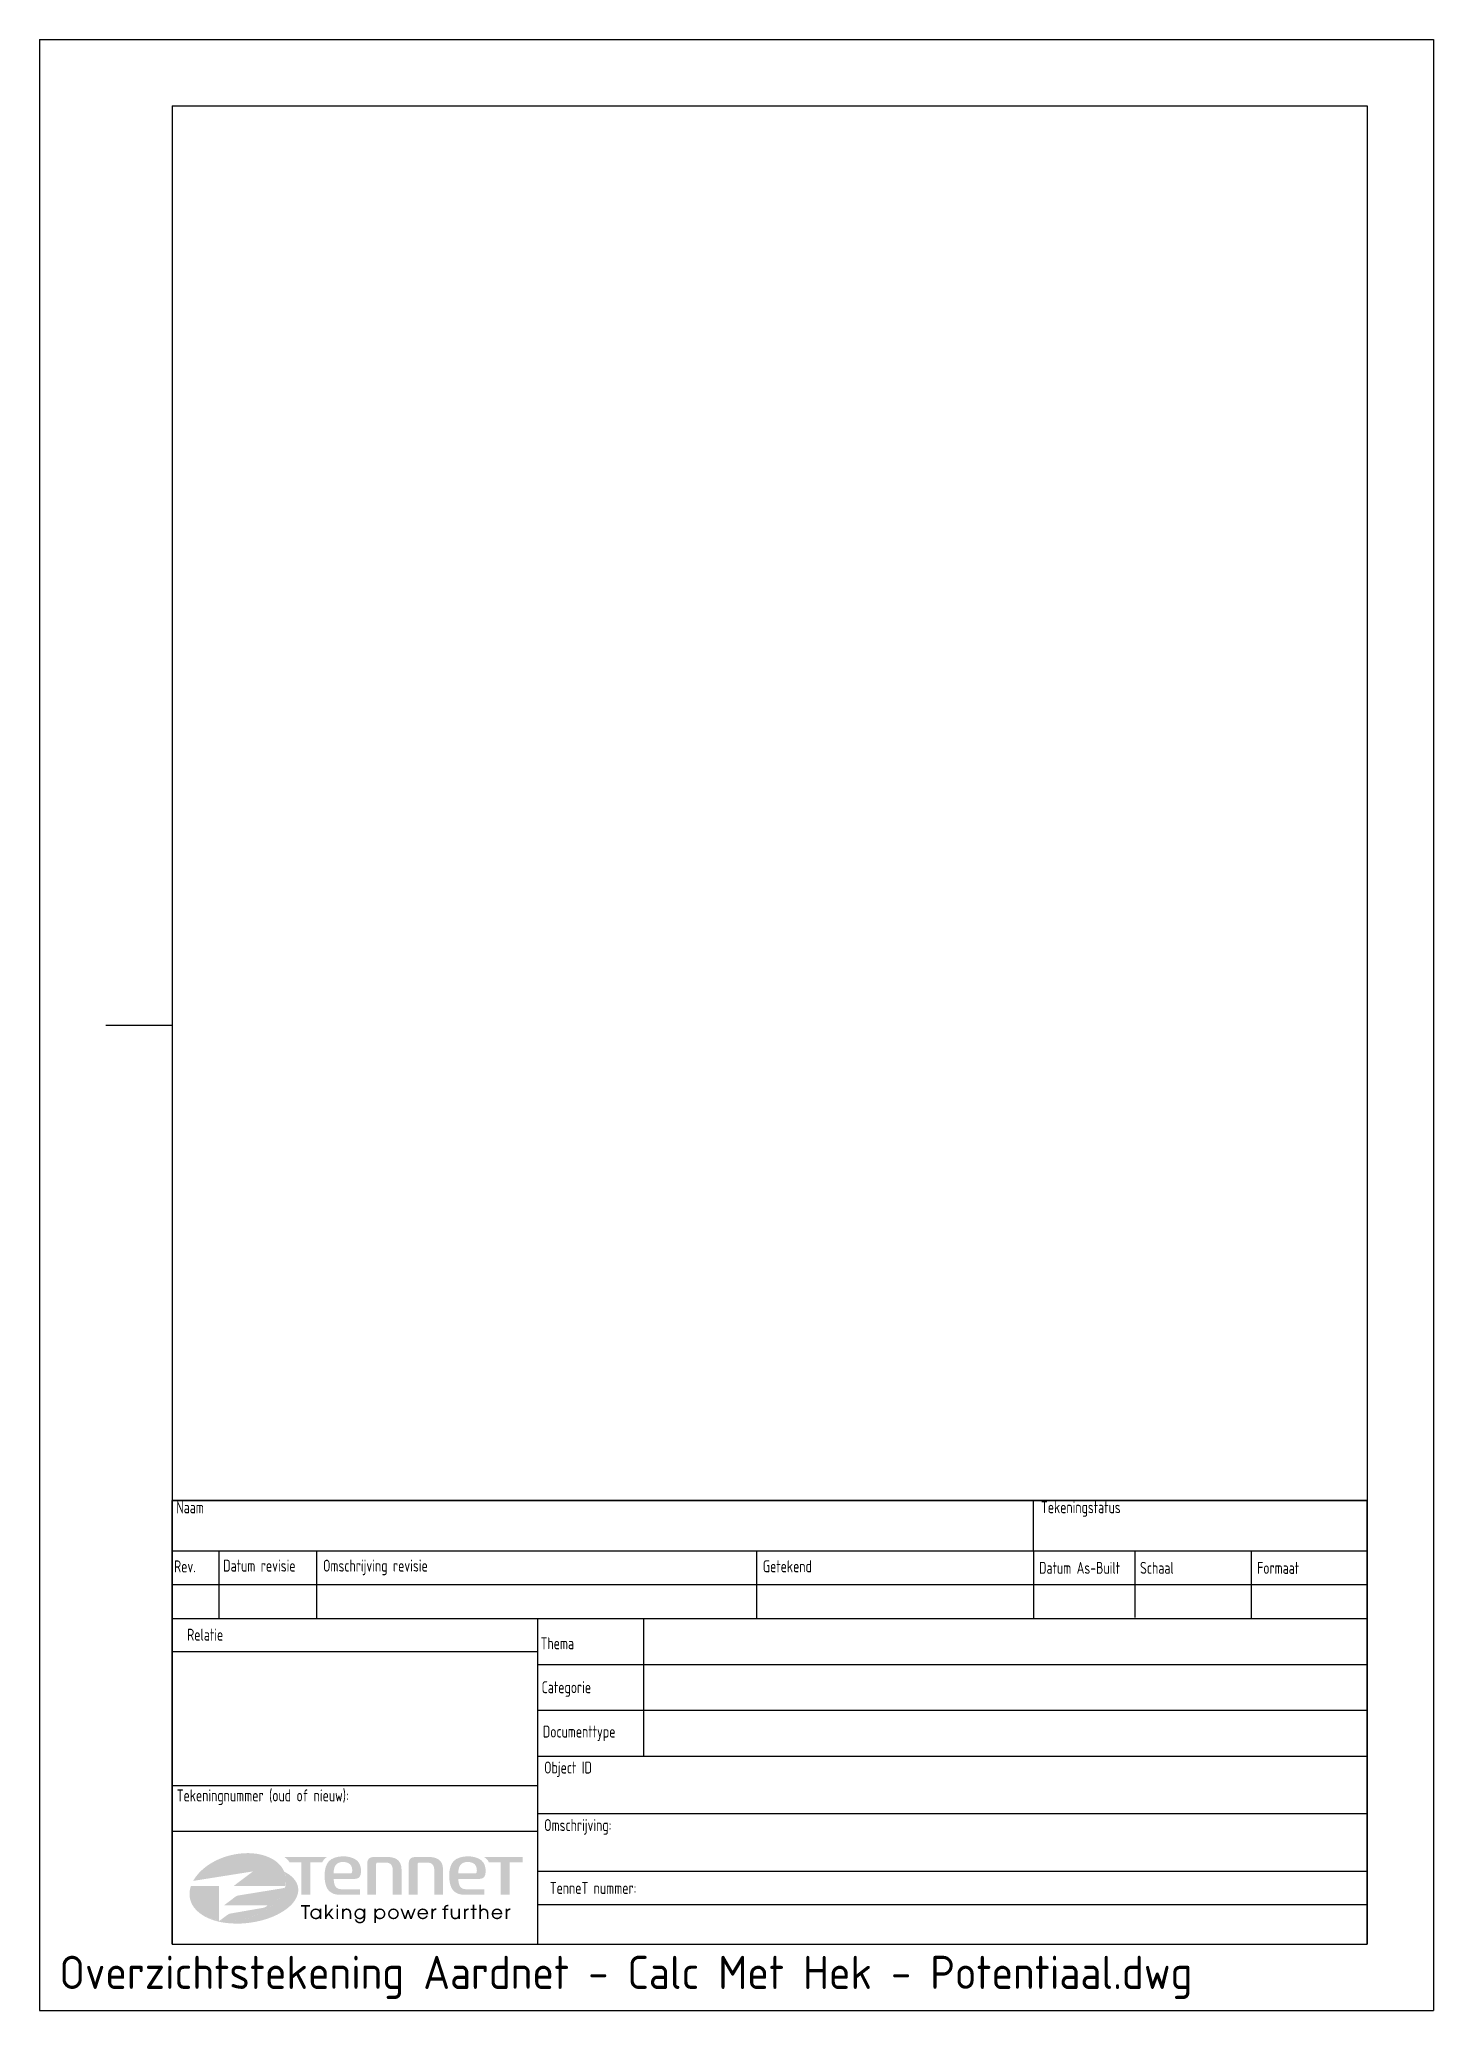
# Paper-space layout 'A4' of a CAD drawing. Header units: millimetres. Extents: x 0 to 210, y 0 to 297.
import ezdxf
from ezdxf.enums import TextEntityAlignment as Align

# ---------------------------------------------------------------- set-up
doc = ezdxf.new("R2010")
doc.units = ezdxf.units.MM
doc.header["$LTSCALE"] = 10
doc.layers.add('FORMAAT', color=7, linetype='Continuous')
doc.layers.add('GUIDE', color=7, linetype='Continuous')
doc.layers.add('VPORTS', color=7, linetype='Continuous', plot=False)
doc.layers.add('WIPEOUT', color=7, linetype='Continuous', plot=False)
doc.styles.add('TenneT', font='isocp.shx')

# ---------------------------------------------------------------- blocks, each defined once
blk = doc.blocks.new('TA4')
at = {"color": 1}
for p, q in [((0, 297), (210, 297)), ((210, 297), (210, 0)), ((0, 297), (0, 0)), ((0, 0), (210, 0))]:
    blk.add_line(p, q, dxfattribs=at)
at = {"color": 5}
for p, q in [((20, 287), (200, 287)), ((20, 287), (20, 10)), ((200, 287), (200, 10)), ((20, 10), (200, 10))]:
    blk.add_line(p, q, dxfattribs=at)
at = {"color": 2, "linetype": 'Continuous'}
blk.add_line((10, 148.5), (20, 148.5), dxfattribs=at)
blk = doc.blocks.new('Onderhoek TenneT A4 2014')
at = {"true_color": 0x004594}
h = blk.add_hatch(color=154, dxfattribs=at)
edge = h.paths.add_edge_path()
edge.add_spline(control_points=[(67.54, 98.45), (67.54, 98.45), (59.77, 98.45), (59.77, 98.45), (59.77, 98.45), (62.69, 100.65), (62.69, 100.65), (62.69, 100.65), (53.68, 99.22), (53.68, 99.22), (53.68, 99.22), (53.68, 99.22), (53.68, 99.22), (54.6, 100.88), (56.58, 102.36), (59.11, 103.03), (63.06, 104.09), (66.83, 102.82), (67.54, 100.19), (67.69, 99.62), (67.69, 99.03), (67.55, 98.45), (67.55, 98.45), (67.54, 98.45), (67.54, 98.45)], knot_values=[0, 0, 0, 0, 1, 1, 1, 2, 2, 2, 3, 3, 3, 4, 4, 4, 5, 5, 5, 6, 6, 6, 7, 7, 7, 8, 8, 8, 8], degree=3, periodic=0)
h = blk.add_hatch(color=154, dxfattribs=at)
edge = h.paths.add_edge_path()
edge.add_spline(control_points=[(68.21, 102), (68.02, 102.33), (67.72, 102.61), (67.4, 102.83), (67.4, 102.83), (73.86, 102.83), (73.86, 102.83), (73.53, 102.65), (73.26, 102.36), (73.11, 102), (73.11, 102), (71.34, 102), (71.34, 102), (71.34, 102), (71.34, 97.13), (71.34, 97.13), (71.34, 97.13), (69.98, 97.13), (69.98, 97.13), (69.98, 97.13), (69.98, 102), (69.98, 102), (69.98, 102), (68.21, 102), (68.21, 102)], knot_values=[0, 0, 0, 0, 1, 1, 1, 2, 2, 2, 3, 3, 3, 4, 4, 4, 5, 5, 5, 6, 6, 6, 7, 7, 7, 8, 8, 8, 8], degree=3, periodic=0)
h = blk.add_hatch(color=154, dxfattribs=at)
edge = h.paths.add_edge_path()
edge.add_spline(control_points=[(74.86, 99.3), (74.85, 99.38), (74.85, 99.43), (74.85, 99.52), (74.85, 99.52), (77.85, 99.52), (77.85, 99.52), (77.9, 99.52), (78.16, 99.52), (78.33, 99.56), (78.64, 99.64), (78.96, 99.88), (78.97, 100.63), (78.97, 101.53), (78.66, 102.08), (78.17, 102.42), (77.18, 103.12), (75.02, 103.12), (74.14, 102.2), (73.25, 101.28), (73.35, 99.1), (73.82, 98.17), (73.95, 97.9), (74.22, 97.58), (74.63, 97.37), (74.93, 97.2), (75.37, 97.13), (75.8, 97.13), (75.97, 97.13), (78.79, 97.13), (78.79, 97.13), (78.79, 97.13), (78.79, 97.96), (78.79, 97.96), (78.79, 97.96), (76.01, 97.96), (76.01, 97.96), (75.11, 97.97), (74.9, 98.63), (74.86, 99.3)], knot_values=[0, 0, 0, 0, 1, 1, 1, 2, 2, 2, 3, 3, 3, 4, 4, 4, 5, 5, 5, 6, 6, 6, 7, 7, 7, 8, 8, 8, 9, 9, 9, 10, 10, 10, 11, 11, 11, 12, 12, 12, 13, 13, 13, 13], degree=3, periodic=0)
edge = h.paths.add_edge_path(flags=16)
edge.add_spline(control_points=[(74.86, 100.77), (74.94, 101.45), (75.25, 102.07), (76.24, 102.07), (77.25, 102.07), (77.64, 101.54), (77.64, 100.79), (77.62, 100.44), (77.57, 100.36), (77.35, 100.35), (77.35, 100.35), (74.84, 100.35), (74.84, 100.35), (74.85, 100.58), (74.86, 100.77), (74.86, 100.77)], knot_values=[0, 0, 0, 0, 1, 1, 1, 2, 2, 2, 3, 3, 3, 4, 4, 4, 5, 5, 5, 5], degree=3, periodic=0)
h = blk.add_hatch(color=154, dxfattribs=at)
edge = h.paths.add_edge_path()
edge.add_spline(control_points=[(82.83, 102.83), (82.83, 102.83), (80.91, 102.83), (80.91, 102.83), (80.22, 102.82), (79.89, 102.5), (79.89, 101.83), (79.89, 101.83), (79.89, 97.13), (79.89, 97.13), (79.89, 97.13), (81.22, 97.13), (81.22, 97.13), (81.22, 97.13), (81.22, 101.72), (81.22, 101.72), (81.23, 101.92), (81.3, 101.99), (81.49, 101.99), (81.49, 101.99), (82.62, 101.99), (82.62, 101.99), (83.44, 101.98), (83.74, 101.58), (83.75, 100.75), (83.75, 100.75), (83.75, 97.13), (83.75, 97.13), (83.75, 97.13), (85.07, 97.13), (85.07, 97.13), (85.07, 97.13), (85.07, 100.87), (85.07, 100.87), (85.08, 102.52), (83.95, 102.82), (82.83, 102.83)], knot_values=[0, 0, 0, 0, 1, 1, 1, 2, 2, 2, 3, 3, 3, 4, 4, 4, 5, 5, 5, 6, 6, 6, 7, 7, 7, 8, 8, 8, 9, 9, 9, 10, 10, 10, 11, 11, 11, 12, 12, 12, 12], degree=3, periodic=0)
h = blk.add_hatch(color=154, dxfattribs=at)
edge = h.paths.add_edge_path()
edge.add_spline(control_points=[(89.08, 102.83), (89.08, 102.83), (87.16, 102.83), (87.16, 102.83), (86.47, 102.82), (86.14, 102.5), (86.14, 101.83), (86.14, 101.83), (86.14, 97.13), (86.14, 97.13), (86.14, 97.13), (87.47, 97.13), (87.47, 97.13), (87.47, 97.13), (87.47, 101.72), (87.47, 101.72), (87.48, 101.92), (87.55, 101.99), (87.74, 101.99), (87.74, 101.99), (88.87, 101.99), (88.87, 101.99), (89.7, 101.98), (89.99, 101.58), (90, 100.75), (90, 100.75), (90, 97.13), (90, 97.13), (90, 97.13), (91.32, 97.13), (91.32, 97.13), (91.32, 97.13), (91.32, 100.87), (91.32, 100.87), (91.33, 102.52), (90.2, 102.82), (89.08, 102.83)], knot_values=[0, 0, 0, 0, 1, 1, 1, 2, 2, 2, 3, 3, 3, 4, 4, 4, 5, 5, 5, 6, 6, 6, 7, 7, 7, 8, 8, 8, 9, 9, 9, 10, 10, 10, 11, 11, 11, 12, 12, 12, 12], degree=3, periodic=0)
h = blk.add_hatch(color=154, dxfattribs=at)
edge = h.paths.add_edge_path()
edge.add_spline(control_points=[(93.63, 99.3), (93.63, 99.38), (93.62, 99.43), (93.62, 99.52), (93.62, 99.52), (96.62, 99.52), (96.62, 99.52), (96.68, 99.52), (96.93, 99.52), (97.1, 99.56), (97.41, 99.64), (97.74, 99.88), (97.74, 100.63), (97.74, 101.53), (97.43, 102.08), (96.95, 102.42), (95.96, 103.12), (93.8, 103.12), (92.91, 102.2), (92.02, 101.28), (92.12, 99.1), (92.59, 98.17), (92.73, 97.9), (92.99, 97.58), (93.4, 97.37), (93.7, 97.2), (94.14, 97.13), (94.57, 97.13), (94.75, 97.13), (97.56, 97.13), (97.56, 97.13), (97.56, 97.13), (97.56, 97.96), (97.56, 97.96), (97.56, 97.96), (94.78, 97.96), (94.78, 97.96), (93.88, 97.97), (93.68, 98.63), (93.63, 99.3)], knot_values=[0, 0, 0, 0, 1, 1, 1, 2, 2, 2, 3, 3, 3, 4, 4, 4, 5, 5, 5, 6, 6, 6, 7, 7, 7, 8, 8, 8, 9, 9, 9, 10, 10, 10, 11, 11, 11, 12, 12, 12, 13, 13, 13, 13], degree=3, periodic=0)
edge = h.paths.add_edge_path(flags=16)
edge.add_spline(control_points=[(93.64, 100.77), (93.71, 101.45), (94.03, 102.07), (95.02, 102.07), (96.03, 102.07), (96.41, 101.54), (96.41, 100.79), (96.4, 100.44), (96.34, 100.36), (96.13, 100.35), (96.13, 100.35), (93.62, 100.35), (93.62, 100.35), (93.62, 100.58), (93.64, 100.77), (93.64, 100.77)], knot_values=[0, 0, 0, 0, 1, 1, 1, 2, 2, 2, 3, 3, 3, 4, 4, 4, 5, 5, 5, 5], degree=3, periodic=0)
h = blk.add_hatch(color=154, dxfattribs=at)
edge = h.paths.add_edge_path()
edge.add_spline(control_points=[(97.48, 102.82), (97.81, 102.64), (98.08, 102.35), (98.23, 102), (98.23, 102), (100, 102), (100, 102), (100, 102), (100, 97.13), (100, 97.13), (100, 97.13), (101.36, 97.13), (101.36, 97.13), (101.36, 97.13), (101.36, 102), (101.36, 102), (101.36, 102), (103.31, 102), (103.31, 102), (103.31, 102), (103.31, 102.82), (103.31, 102.82), (103.31, 102.82), (97.48, 102.82), (97.48, 102.82)], knot_values=[0, 0, 0, 0, 1, 1, 1, 2, 2, 2, 3, 3, 3, 4, 4, 4, 5, 5, 5, 6, 6, 6, 7, 7, 7, 8, 8, 8, 8], degree=3, periodic=0)
h = blk.add_hatch(color=141)
h.set_gradient(color1=(61, 185, 194), color2=(51, 116, 132), tint=1)
edge = h.paths.add_edge_path()
edge.add_spline(control_points=[(57.57, 93.24), (55.39, 93.56), (53.69, 94.69), (53.24, 96.36), (53.06, 97.05), (53.1, 97.76), (53.34, 98.45), (53.34, 98.45), (53.34, 98.45), (53.34, 98.45), (53.34, 98.45), (57.57, 98.45), (57.57, 98.45), (57.57, 98.45), (57.57, 93.24), (57.57, 93.24)], knot_values=[0, 0, 0, 0, 1, 1, 1, 2, 2, 2, 3, 3, 3, 4, 4, 4, 5, 5, 5, 5], degree=3, periodic=0)
at = {"true_color": 0x629b9d}
h = blk.add_hatch(color=135, dxfattribs=at)
h.set_gradient(color1=(164, 204, 196), one_color=1, tint=1, name='INVCURVED')
edge = h.paths.add_edge_path()
edge.add_spline(control_points=[(54.86, 94.22), (55.07, 94.08), (55.41, 93.85), (55.92, 93.6), (56.34, 93.43), (56.78, 93.28), (57.24, 93.15), (57.71, 93.03), (58.22, 92.94), (58.75, 92.87), (59.3, 92.82), (59.87, 92.79), (60.47, 92.78), (61.09, 92.8), (61.74, 92.86), (62.42, 92.94), (63.15, 93.07), (63.93, 93.24), (64.78, 93.49), (65.78, 93.85), (67.49, 94.69), (69.09, 95.98), (69.53, 97.57), (69.5, 98.2), (69.37, 98.69), (69.17, 99.1), (68.92, 99.46), (68.63, 99.77), (68.32, 100.04), (67.95, 100.31), (67.7, 100.43), (67.32, 100.69), (67.56, 100.28), (67.6, 99.94), (67.66, 99.36), (67.69, 98.68), (67.29, 97.64), (66.62, 96.48), (65.37, 95.27), (64.09, 94.44), (62.8, 93.87), (61.87, 93.56), (61.07, 93.37), (60.34, 93.24), (59.67, 93.15), (59.03, 93.19), (58.44, 93.14), (57.88, 93.2), (57.36, 93.27), (56.87, 93.37), (56.41, 93.49), (55.96, 93.64), (55.44, 93.88), (55.08, 94.09), (54.86, 94.22)], knot_values=[0, 0, 0, 0, 1.169576, 1.837399, 2.512652, 3.213579, 3.916841, 4.639743, 5.403717, 6.218902, 7.037093, 7.889665, 8.773799, 9.697636, 10.667594, 11.692368, 12.784237, 13.963594, 15.267821, 16.754832, 18.724948, 23.874711, 25.119813, 25.969505, 26.697037, 27.364343, 28.004422, 28.63507, 29.26661, 29.905374, 30.555472, 30.882101, 31.171247, 31.954644, 32.769179, 33.660189, 35.026022, 37.64588, 39.603933, 42.726769, 44.474586, 45.876255, 47.092859, 48.186573, 49.193163, 50.124383, 51.027126, 51.854028, 52.622592, 53.362173, 54.091847, 54.786472, 55.46156, 56.646122, 56.646122, 56.646122, 56.646122], degree=3, periodic=0)
h = blk.add_hatch(color=3)
edge = h.paths.add_edge_path()
edge.add_spline(control_points=[(58.91, 94.15), (58.99, 94.21), (59.13, 94.27), (59.22, 94.29), (59.22, 94.29), (64.21, 95.16), (64.21, 95.16), (64.37, 95.18), (64.58, 95.28), (64.69, 95.37), (64.79, 95.46), (64.88, 95.53), (64.88, 95.53), (64.88, 95.53), (58.31, 95.53), (58.31, 95.53), (58.31, 95.53), (60.1, 96.88), (60.1, 96.88), (60.18, 96.94), (60.32, 97), (60.41, 97.01), (60.41, 97.01), (67.17, 98.11), (67.17, 98.11), (67.27, 98.13), (67.38, 98.17), (67.48, 98.22), (67.48, 98.22), (67.48, 98.21), (67.48, 98.21), (66.86, 96.21), (64.64, 94.31), (61.66, 93.52), (60.27, 93.14), (58.9, 93.06), (57.67, 93.23), (57.67, 93.23), (58.91, 94.15), (58.91, 94.15)], knot_values=[0, 0, 0, 0, 1, 1, 1, 2, 2, 2, 3, 3, 3, 4, 4, 4, 5, 5, 5, 6, 6, 6, 7, 7, 7, 8, 8, 8, 9, 9, 9, 10, 10, 10, 11, 11, 11, 12, 12, 12, 13, 13, 13, 13], degree=3, periodic=0)
at = {"true_color": 0x85b04e}
for points in [[(70.48, 93.47), (70.48, 95.35), (69.9, 95.35), (69.9, 95.57), (71.3, 95.57), (71.3, 95.35), (70.72, 95.35), (70.72, 93.47)], [(73.56, 93.47), (73.56, 95.63), (73.8, 95.63), (73.8, 94.14), (74.49, 95.03), (74.79, 95.03), (74.21, 94.29), (74.89, 93.47), (74.59, 93.47), (74.06, 94.11), (73.8, 93.77), (73.8, 93.47)], [(95.78, 93.47), (95.78, 94.82), (95.46, 94.82), (95.46, 95.03), (95.78, 95.03), (95.78, 95.63), (96.02, 95.63), (96.02, 95.03), (96.39, 95.03), (96.39, 94.82), (96.02, 94.82), (96.02, 93.47)], [(85.49, 93.47), (84.9, 95.03), (85.14, 95.03), (85.61, 93.8), (85.95, 94.85), (86.15, 94.85), (86.49, 93.8), (86.96, 95.03), (87.2, 95.03), (86.61, 93.47), (86.36, 93.47), (86.05, 94.44), (85.74, 93.47)]]:
    blk.add_hatch(color=65, dxfattribs=at).paths.add_polyline_path(points)
h = blk.add_hatch(color=65, dxfattribs=at)
edge = h.paths.add_edge_path()
edge.add_spline(control_points=[(72.97, 95.03), (72.97, 95.03), (72.97, 93.47), (72.97, 93.47), (72.97, 93.47), (72.73, 93.47), (72.73, 93.47), (72.73, 93.47), (72.73, 93.7), (72.73, 93.7), (72.59, 93.52), (72.39, 93.43), (72.15, 93.43), (72.15, 93.43), (72.15, 93.43), (72.15, 93.43), (72.15, 93.43), (72.15, 93.43), (72.15, 93.43), (72.15, 93.43), (72.15, 93.43), (72.15, 93.43), (71.68, 93.43), (71.31, 93.81), (71.31, 94.25), (71.31, 94.25), (71.31, 94.25), (71.31, 94.25), (71.31, 94.67), (71.65, 95.07), (72.15, 95.07), (72.39, 95.07), (72.59, 94.98), (72.73, 94.8), (72.73, 94.8), (72.73, 94.8), (72.73, 94.8), (72.73, 94.8), (72.73, 95.03), (72.73, 95.03), (72.73, 95.03), (72.97, 95.03), (72.97, 95.03)], knot_values=[0, 0, 0, 0, 1, 1, 1, 2, 2, 2, 3, 3, 3, 4, 4, 4, 5, 5, 5, 6, 6, 6, 7, 7, 7, 8, 8, 8, 9, 9, 9, 10, 10, 10, 11, 11, 11, 12, 12, 12, 13, 13, 13, 14, 14, 14, 14], degree=3, periodic=0)
edge = h.paths.add_edge_path(flags=16)
edge.add_spline(control_points=[(72.15, 93.65), (72.42, 93.65), (72.73, 93.88), (72.73, 94.25), (72.73, 94.55), (72.51, 94.85), (72.15, 94.86), (71.82, 94.86), (71.55, 94.57), (71.55, 94.25), (71.55, 93.91), (71.85, 93.65), (72.15, 93.65)], knot_values=[0, 0, 0, 0, 1, 1, 1, 2, 2, 2, 3, 3, 3, 4, 4, 4, 4], degree=3, periodic=0)
h = blk.add_hatch(color=65, dxfattribs=at)
h.paths.add_polyline_path([(75.27, 93.47), (75.27, 95.03), (75.51, 95.03), (75.51, 93.47)])
h.paths.add_polyline_path([(75.27, 95.29), (75.27, 95.63), (75.5, 95.63), (75.5, 95.29)])
h = blk.add_hatch(color=65, dxfattribs=at)
edge = h.paths.add_edge_path()
edge.add_spline(control_points=[(76.1, 93.47), (76.1, 93.47), (76.1, 95.03), (76.1, 95.03), (76.1, 95.03), (76.34, 95.03), (76.34, 95.03), (76.34, 95.03), (76.34, 94.87), (76.34, 94.87), (76.43, 94.96), (76.57, 95.07), (76.79, 95.07), (77.21, 95.07), (77.48, 94.78), (77.48, 94.33), (77.48, 94.33), (77.48, 93.47), (77.48, 93.47), (77.48, 93.47), (77.25, 93.47), (77.25, 93.47), (77.25, 93.47), (77.25, 93.47), (77.25, 93.47), (77.25, 93.47), (77.25, 94.33), (77.25, 94.33), (77.24, 94.96), (76.56, 94.98), (76.39, 94.61), (76.36, 94.55), (76.35, 94.47), (76.35, 94.33), (76.35, 94.33), (76.35, 93.48), (76.35, 93.48), (76.35, 93.48), (76.1, 93.47), (76.1, 93.47)], knot_values=[0, 0, 0, 0, 1, 1, 1, 2, 2, 2, 3, 3, 3, 4, 4, 4, 5, 5, 5, 6, 6, 6, 7, 7, 7, 8, 8, 8, 9, 9, 9, 10, 10, 10, 11, 11, 11, 12, 12, 12, 13, 13, 13, 13], degree=3, periodic=0)
h = blk.add_hatch(color=65, dxfattribs=at)
edge = h.paths.add_edge_path()
edge.add_spline(control_points=[(79.59, 95.03), (79.59, 95.03), (79.59, 93.61), (79.59, 93.61), (79.59, 93.38), (79.56, 93.26), (79.44, 93.11), (79.44, 93.11), (79.44, 93.11), (79.44, 93.11), (79.29, 92.93), (79.04, 92.81), (78.79, 92.81), (78.79, 92.81), (78.79, 92.81), (78.79, 92.81), (78.43, 92.81), (78.1, 93.05), (78.01, 93.41), (78.01, 93.41), (78.25, 93.41), (78.25, 93.41), (78.3, 93.31), (78.44, 93.03), (78.8, 93.03), (78.8, 93.03), (78.8, 93.03), (78.8, 93.03), (79.12, 93.03), (79.35, 93.24), (79.35, 93.56), (79.35, 93.56), (79.35, 93.56), (79.35, 93.56), (79.35, 93.56), (79.35, 93.71), (79.35, 93.71), (79.23, 93.54), (79.02, 93.43), (78.77, 93.43), (78.77, 93.43), (78.77, 93.43), (78.77, 93.43), (78.33, 93.43), (77.96, 93.8), (77.96, 94.24), (77.96, 94.24), (77.96, 94.24), (77.96, 94.24), (77.96, 94.7), (78.32, 95.07), (78.76, 95.07), (78.76, 95.07), (78.76, 95.07), (78.76, 95.07), (79, 95.07), (79.21, 94.98), (79.35, 94.8), (79.35, 94.8), (79.35, 94.8), (79.35, 94.8), (79.35, 94.8), (79.35, 95.03), (79.35, 95.03), (79.35, 95.03), (79.59, 95.03), (79.59, 95.03)], knot_values=[0, 0, 0, 0, 1, 1, 1, 2, 2, 2, 3, 3, 3, 4, 4, 4, 5, 5, 5, 6, 6, 6, 7, 7, 7, 8, 8, 8, 9, 9, 9, 10, 10, 10, 11, 11, 11, 12, 12, 12, 13, 13, 13, 14, 14, 14, 15, 15, 15, 16, 16, 16, 17, 17, 17, 18, 18, 18, 19, 19, 19, 20, 20, 20, 21, 21, 21, 22, 22, 22, 22], degree=3, periodic=0)
edge = h.paths.add_edge_path(flags=17)
edge.add_spline(control_points=[(78.78, 93.65), (79.04, 93.65), (79.35, 93.87), (79.35, 94.25), (79.35, 94.55), (79.13, 94.85), (78.78, 94.86), (78.44, 94.86), (78.2, 94.59), (78.19, 94.25), (78.19, 93.87), (78.52, 93.65), (78.78, 93.65)], knot_values=[0, 0, 0, 0, 1, 1, 1, 2, 2, 2, 3, 3, 3, 4, 4, 4, 4], degree=3, periodic=0)
h = blk.add_hatch(color=65, dxfattribs=at)
edge = h.paths.add_edge_path()
edge.add_spline(control_points=[(80.99, 92.89), (80.99, 92.89), (80.99, 95.03), (80.99, 95.03), (80.99, 95.03), (81.23, 95.03), (81.23, 95.03), (81.23, 95.03), (81.23, 94.81), (81.23, 94.81), (81.36, 94.98), (81.58, 95.07), (81.82, 95.07), (81.82, 95.07), (81.82, 95.07), (81.82, 95.07), (82.27, 95.07), (82.64, 94.7), (82.64, 94.25), (82.64, 94.25), (82.64, 94.25), (82.64, 94.25), (82.64, 93.8), (82.27, 93.43), (81.8, 93.43), (81.8, 93.43), (81.8, 93.43), (81.8, 93.43), (81.57, 93.43), (81.37, 93.52), (81.24, 93.69), (81.24, 93.69), (81.24, 93.69), (81.24, 93.69), (81.24, 93.69), (81.24, 92.89), (81.24, 92.89), (81.24, 92.89), (80.99, 92.89), (80.99, 92.89), (80.99, 92.89), (80.99, 92.89), (80.99, 92.89)], knot_values=[0, 0, 0, 0, 1, 1, 1, 2, 2, 2, 3, 3, 3, 4, 4, 4, 5, 5, 5, 6, 6, 6, 7, 7, 7, 8, 8, 8, 9, 9, 9, 10, 10, 10, 11, 11, 11, 12, 12, 12, 13, 13, 13, 14, 14, 14, 14], degree=3, periodic=0)
edge = h.paths.add_edge_path(flags=16)
edge.add_spline(control_points=[(81.82, 93.65), (82.15, 93.65), (82.41, 93.91), (82.41, 94.24), (82.41, 94.24), (82.41, 94.24), (82.41, 94.24), (82.41, 94.59), (82.15, 94.86), (81.81, 94.86), (81.81, 94.86), (81.81, 94.86), (81.81, 94.86), (81.48, 94.86), (81.23, 94.6), (81.22, 94.26), (81.22, 94.26), (81.22, 94.26), (81.22, 94.26), (81.23, 93.91), (81.48, 93.65), (81.82, 93.65), (81.82, 93.65), (81.82, 93.65), (81.82, 93.65)], knot_values=[0, 0, 0, 0, 1, 1, 1, 2, 2, 2, 3, 3, 3, 4, 4, 4, 5, 5, 5, 6, 6, 6, 7, 7, 7, 8, 8, 8, 8], degree=3, periodic=0)
h = blk.add_hatch(color=65, dxfattribs=at)
edge = h.paths.add_edge_path()
edge.add_spline(control_points=[(83.03, 94.25), (83.03, 94.7), (83.4, 95.07), (83.84, 95.07), (83.84, 95.07), (83.84, 95.07), (83.84, 95.07), (84.29, 95.07), (84.66, 94.7), (84.66, 94.25), (84.66, 94.25), (84.66, 94.25), (84.66, 94.25), (84.66, 93.81), (84.29, 93.43), (83.84, 93.43), (83.84, 93.43), (83.84, 93.43), (83.84, 93.43), (83.39, 93.43), (83.03, 93.8), (83.03, 94.25), (83.03, 94.25), (83.03, 94.25), (83.03, 94.25)], knot_values=[0, 0, 0, 0, 1, 1, 1, 2, 2, 2, 3, 3, 3, 4, 4, 4, 5, 5, 5, 6, 6, 6, 7, 7, 7, 8, 8, 8, 8], degree=3, periodic=0)
edge = h.paths.add_edge_path(flags=16)
edge.add_spline(control_points=[(84.42, 94.26), (84.42, 94.26), (84.42, 94.26), (84.42, 94.26), (84.42, 94.59), (84.16, 94.86), (83.84, 94.86), (83.51, 94.86), (83.26, 94.56), (83.26, 94.24), (83.26, 93.92), (83.52, 93.65), (83.84, 93.65), (84.14, 93.65), (84.42, 93.89), (84.42, 94.26)], knot_values=[0, 0, 0, 0, 1, 1, 1, 2, 2, 2, 3, 3, 3, 4, 4, 4, 5, 5, 5, 5], degree=3, periodic=0)
h = blk.add_hatch(color=65, dxfattribs=at)
edge = h.paths.add_edge_path()
edge.add_spline(control_points=[(88.26, 95.07), (88.59, 95.07), (88.9, 94.86), (89.02, 94.54), (89.02, 94.54), (89.02, 94.54), (89.02, 94.54), (89.08, 94.42), (89.08, 94.18), (89.08, 94.18), (89.08, 94.18), (89.08, 94.16), (89.08, 94.16), (89.08, 94.16), (87.69, 94.16), (87.69, 94.16), (87.72, 93.9), (87.95, 93.65), (88.26, 93.65), (88.58, 93.65), (88.74, 93.91), (88.76, 93.96), (88.76, 93.96), (89.02, 93.96), (89.02, 93.96), (88.92, 93.68), (88.61, 93.43), (88.26, 93.43), (87.81, 93.43), (87.45, 93.8), (87.45, 94.25), (87.45, 94.64), (87.75, 95.07), (88.26, 95.07)], knot_values=[0, 0, 0, 0, 1, 1, 1, 2, 2, 2, 3, 3, 3, 4, 4, 4, 5, 5, 5, 6, 6, 6, 7, 7, 7, 8, 8, 8, 9, 9, 9, 10, 10, 10, 11, 11, 11, 11], degree=3, periodic=0)
edge = h.paths.add_edge_path(flags=16)
edge.add_spline(control_points=[(88.26, 94.86), (87.99, 94.86), (87.76, 94.66), (87.7, 94.38), (87.7, 94.38), (87.7, 94.38), (87.7, 94.38), (87.7, 94.38), (88.82, 94.38), (88.82, 94.38), (88.74, 94.67), (88.53, 94.86), (88.26, 94.86), (88.26, 94.86), (88.26, 94.86), (88.26, 94.86)], knot_values=[0, 0, 0, 0, 1, 1, 1, 2, 2, 2, 3, 3, 3, 4, 4, 4, 5, 5, 5, 5], degree=3, periodic=0)
h = blk.add_hatch(color=65, dxfattribs=at)
edge = h.paths.add_edge_path()
edge.add_spline(control_points=[(89.57, 93.47), (89.57, 93.47), (89.57, 95.03), (89.57, 95.03), (89.57, 95.03), (89.81, 95.03), (89.81, 95.03), (89.81, 95.03), (89.81, 94.87), (89.81, 94.87), (89.91, 95.03), (90.06, 95.07), (90.26, 95.07), (90.26, 95.07), (90.26, 95.07), (90.26, 95.07), (90.26, 95.07), (90.26, 95.07), (90.26, 95.07), (90.26, 95.07), (90.29, 95.07), (90.29, 95.07), (90.29, 95.07), (90.29, 94.83), (90.29, 94.83), (90.29, 94.83), (90.25, 94.83), (90.25, 94.83), (90.12, 94.82), (90.03, 94.79), (89.97, 94.73), (89.97, 94.73), (89.97, 94.73), (89.97, 94.73), (89.86, 94.63), (89.82, 94.55), (89.82, 94.38), (89.82, 94.38), (89.82, 93.47), (89.82, 93.47), (89.82, 93.47), (89.57, 93.47), (89.57, 93.47)], knot_values=[0, 0, 0, 0, 1, 1, 1, 2, 2, 2, 3, 3, 3, 4, 4, 4, 5, 5, 5, 6, 6, 6, 7, 7, 7, 8, 8, 8, 9, 9, 9, 10, 10, 10, 11, 11, 11, 12, 12, 12, 13, 13, 13, 14, 14, 14, 14], degree=3, periodic=0)
h = blk.add_hatch(color=65, dxfattribs=at)
edge = h.paths.add_edge_path()
edge.add_spline(control_points=[(91.47, 93.47), (91.47, 93.47), (91.47, 94.82), (91.47, 94.82), (91.47, 94.82), (91.2, 94.82), (91.2, 94.82), (91.2, 94.82), (91.2, 95.03), (91.2, 95.03), (91.2, 95.03), (91.47, 95.03), (91.47, 95.03), (91.47, 95.03), (91.47, 95.1), (91.47, 95.1), (91.48, 95.32), (91.55, 95.45), (91.69, 95.53), (91.69, 95.53), (91.69, 95.53), (91.69, 95.53), (91.78, 95.59), (91.91, 95.62), (92.04, 95.62), (92.04, 95.62), (92.04, 95.62), (92.04, 95.62), (92.04, 95.62), (92.13, 95.62), (92.13, 95.62), (92.13, 95.62), (92.13, 95.39), (92.13, 95.39), (92.13, 95.39), (92.05, 95.39), (92.05, 95.39), (91.93, 95.39), (91.84, 95.37), (91.79, 95.32), (91.79, 95.32), (91.79, 95.32), (91.79, 95.32), (91.73, 95.27), (91.71, 95.2), (91.71, 95.1), (91.71, 95.1), (91.71, 95.1), (91.71, 95.1), (91.71, 95.1), (91.71, 95.03), (91.71, 95.03), (91.71, 95.03), (92.13, 95.03), (92.13, 95.03), (92.13, 95.03), (92.13, 94.82), (92.13, 94.82), (92.13, 94.82), (91.71, 94.82), (91.71, 94.82), (91.71, 94.82), (91.71, 93.47), (91.71, 93.47), (91.71, 93.47), (91.47, 93.47), (91.47, 93.47)], knot_values=[0, 0, 0, 0, 1, 1, 1, 2, 2, 2, 3, 3, 3, 4, 4, 4, 5, 5, 5, 6, 6, 6, 7, 7, 7, 8, 8, 8, 9, 9, 9, 10, 10, 10, 11, 11, 11, 12, 12, 12, 13, 13, 13, 14, 14, 14, 15, 15, 15, 16, 16, 16, 17, 17, 17, 18, 18, 18, 19, 19, 19, 20, 20, 20, 21, 21, 21, 22, 22, 22, 22], degree=3, periodic=0)
h = blk.add_hatch(color=65, dxfattribs=at)
edge = h.paths.add_edge_path()
edge.add_spline(control_points=[(94.45, 93.47), (94.45, 93.47), (94.45, 95.03), (94.45, 95.03), (94.45, 95.03), (94.69, 95.03), (94.69, 95.03), (94.69, 95.03), (94.69, 94.87), (94.69, 94.87), (94.8, 95.03), (94.95, 95.07), (95.15, 95.07), (95.15, 95.07), (95.15, 95.07), (95.15, 95.07), (95.15, 95.07), (95.15, 95.07), (95.15, 95.07), (95.15, 95.07), (95.17, 95.07), (95.17, 95.07), (95.17, 95.07), (95.17, 94.83), (95.17, 94.83), (95.17, 94.83), (95.14, 94.83), (95.14, 94.83), (95.01, 94.82), (94.92, 94.79), (94.85, 94.73), (94.85, 94.73), (94.85, 94.73), (94.85, 94.73), (94.74, 94.63), (94.7, 94.55), (94.7, 94.38), (94.7, 94.38), (94.7, 93.47), (94.7, 93.47), (94.7, 93.47), (94.45, 93.47), (94.45, 93.47)], knot_values=[0, 0, 0, 0, 1, 1, 1, 2, 2, 2, 3, 3, 3, 4, 4, 4, 5, 5, 5, 6, 6, 6, 7, 7, 7, 8, 8, 8, 9, 9, 9, 10, 10, 10, 11, 11, 11, 12, 12, 12, 13, 13, 13, 14, 14, 14, 14], degree=3, periodic=0)
h = blk.add_hatch(color=65, dxfattribs=at)
edge = h.paths.add_edge_path()
edge.add_spline(control_points=[(96.78, 93.47), (96.78, 93.47), (96.78, 95.63), (96.78, 95.63), (96.78, 95.63), (97.01, 95.63), (97.01, 95.63), (97.01, 95.63), (97.01, 94.88), (97.01, 94.88), (97.23, 95.13), (97.71, 95.15), (97.96, 94.87), (98.08, 94.74), (98.16, 94.55), (98.16, 94.33), (98.16, 94.33), (98.16, 93.47), (98.16, 93.47), (98.16, 93.47), (97.92, 93.47), (97.92, 93.47), (97.92, 93.47), (97.92, 93.47), (97.92, 93.47), (97.92, 93.47), (97.92, 94.33), (97.92, 94.33), (97.92, 94.98), (97.22, 94.97), (97.06, 94.61), (97.06, 94.61), (97.06, 94.61), (97.06, 94.61), (97.03, 94.55), (97.01, 94.46), (97.01, 94.33), (97.01, 94.33), (97.01, 93.47), (97.01, 93.47), (97.01, 93.47), (96.78, 93.47), (96.78, 93.47)], knot_values=[0, 0, 0, 0, 1, 1, 1, 2, 2, 2, 3, 3, 3, 4, 4, 4, 5, 5, 5, 6, 6, 6, 7, 7, 7, 8, 8, 8, 9, 9, 9, 10, 10, 10, 11, 11, 11, 12, 12, 12, 13, 13, 13, 14, 14, 14, 14], degree=3, periodic=0)
h = blk.add_hatch(color=65, dxfattribs=at)
edge = h.paths.add_edge_path()
edge.add_spline(control_points=[(99.44, 95.07), (99.77, 95.07), (100.09, 94.86), (100.2, 94.54), (100.2, 94.54), (100.2, 94.54), (100.2, 94.54), (100.26, 94.42), (100.26, 94.18), (100.26, 94.18), (100.26, 94.18), (100.26, 94.16), (100.26, 94.16), (100.26, 94.16), (98.88, 94.16), (98.88, 94.16), (98.9, 93.9), (99.13, 93.65), (99.44, 93.65), (99.76, 93.65), (99.92, 93.91), (99.95, 93.96), (99.95, 93.96), (100.21, 93.96), (100.21, 93.96), (100.1, 93.68), (99.8, 93.43), (99.45, 93.43), (99, 93.43), (98.63, 93.8), (98.63, 94.25), (98.63, 94.64), (98.93, 95.07), (99.44, 95.07)], knot_values=[0, 0, 0, 0, 1, 1, 1, 2, 2, 2, 3, 3, 3, 4, 4, 4, 5, 5, 5, 6, 6, 6, 7, 7, 7, 8, 8, 8, 9, 9, 9, 10, 10, 10, 11, 11, 11, 11], degree=3, periodic=0)
edge = h.paths.add_edge_path(flags=16)
edge.add_spline(control_points=[(99.45, 94.86), (99.18, 94.86), (98.95, 94.66), (98.89, 94.38), (98.89, 94.38), (98.89, 94.38), (98.89, 94.38), (98.89, 94.38), (100.01, 94.38), (100.01, 94.38), (99.93, 94.67), (99.71, 94.86), (99.45, 94.86), (99.45, 94.86), (99.45, 94.86), (99.45, 94.86)], knot_values=[0, 0, 0, 0, 1, 1, 1, 2, 2, 2, 3, 3, 3, 4, 4, 4, 5, 5, 5, 5], degree=3, periodic=0)
h = blk.add_hatch(color=65, dxfattribs=at)
edge = h.paths.add_edge_path()
edge.add_spline(control_points=[(100.74, 93.47), (100.74, 93.47), (100.74, 95.03), (100.74, 95.03), (100.74, 95.03), (100.97, 95.03), (100.97, 95.03), (100.97, 95.03), (100.97, 94.87), (100.97, 94.87), (101.08, 95.03), (101.23, 95.07), (101.43, 95.07), (101.43, 95.07), (101.43, 95.07), (101.43, 95.07), (101.43, 95.07), (101.43, 95.07), (101.43, 95.07), (101.43, 95.07), (101.46, 95.07), (101.46, 95.07), (101.46, 95.07), (101.46, 94.83), (101.46, 94.83), (101.46, 94.83), (101.42, 94.83), (101.42, 94.83), (101.29, 94.82), (101.2, 94.79), (101.13, 94.73), (101.13, 94.73), (101.13, 94.73), (101.13, 94.73), (101.02, 94.63), (100.98, 94.55), (100.98, 94.38), (100.98, 94.38), (100.98, 93.47), (100.98, 93.47), (100.98, 93.47), (100.74, 93.47), (100.74, 93.47)], knot_values=[0, 0, 0, 0, 1, 1, 1, 2, 2, 2, 3, 3, 3, 4, 4, 4, 5, 5, 5, 6, 6, 6, 7, 7, 7, 8, 8, 8, 9, 9, 9, 10, 10, 10, 11, 11, 11, 12, 12, 12, 13, 13, 13, 14, 14, 14, 14], degree=3, periodic=0)
h = blk.add_hatch(color=65, dxfattribs=at)
edge = h.paths.add_edge_path()
edge.add_spline(control_points=[(93.86, 95.03), (93.86, 95.03), (93.86, 93.47), (93.86, 93.47), (93.86, 93.47), (93.63, 93.47), (93.63, 93.47), (93.63, 93.47), (93.63, 93.66), (93.63, 93.66), (93.49, 93.46), (93.27, 93.43), (93.14, 93.43), (92.92, 93.43), (92.68, 93.54), (92.56, 93.77), (92.56, 93.77), (92.56, 93.77), (92.56, 93.77), (92.51, 93.87), (92.48, 94.01), (92.48, 94.17), (92.48, 94.17), (92.48, 94.17), (92.48, 94.17), (92.48, 94.17), (92.48, 95.03), (92.48, 95.03), (92.48, 95.03), (92.72, 95.03), (92.72, 95.03), (92.72, 95.03), (92.72, 94.17), (92.72, 94.17), (92.72, 93.8), (92.93, 93.65), (93.17, 93.65), (93.53, 93.65), (93.62, 93.96), (93.62, 94.17), (93.62, 94.17), (93.62, 95.03), (93.62, 95.03), (93.62, 95.03), (93.86, 95.03), (93.86, 95.03)], knot_values=[0, 0, 0, 0, 1, 1, 1, 2, 2, 2, 3, 3, 3, 4, 4, 4, 5, 5, 5, 6, 6, 6, 7, 7, 7, 8, 8, 8, 9, 9, 9, 10, 10, 10, 11, 11, 11, 12, 12, 12, 13, 13, 13, 14, 14, 14, 15, 15, 15, 15], degree=3, periodic=0)
at = {"layer": 'FORMAAT', "color": 5}
for p, q in [((50.52, 156.56), (230.52, 156.56)), ((50.52, 89.68), (50.52, 156.56)), ((230.52, 89.68), (230.52, 156.56)), ((50.52, 89.68), (230.52, 89.68))]:
    blk.add_line(p, q, dxfattribs=at)
at = {"layer": 'FORMAAT', "color": 4}
for p, q in [((180.27, 149), (180.27, 156.59)), ((50.52, 148.97), (230.52, 148.97)), ((138.52, 148.97), (138.52, 138.74)), ((50.52, 138.74), (168.02, 138.74)), ((105.52, 138.74), (105.52, 89.68)), ((168.02, 138.74), (230.52, 138.74)), ((105.52, 118.03), (230.52, 118.03)), ((105.52, 109.35), (230.52, 109.35)), ((50.52, 106.7), (105.52, 106.7)), ((105.52, 100.68), (230.52, 100.68))]:
    blk.add_line(p, q, dxfattribs=at)
at = {"layer": 'FORMAAT', "color": 2}
for p, q in [((57.52, 148.97), (57.52, 138.74)), ((72.27, 148.97), (72.27, 138.74)), ((180.27, 149), (180.27, 138.82)), ((195.52, 149.02), (195.52, 138.89)), ((213.02, 149), (213.02, 138.86)), ((50.52, 143.9), (230.52, 143.9)), ((121.52, 138.74), (121.52, 118.03)), ((50.52, 133.76), (105.52, 133.76)), ((105.52, 131.83), (230.52, 131.83)), ((105.52, 124.93), (230.52, 124.93)), ((50.52, 113.6), (105.52, 113.6)), ((105.52, 95.68), (230.52, 95.68))]:
    blk.add_line(p, q, dxfattribs=at)
at = {"layer": 'GUIDE', "color": 5}
blk.add_line((50.52, 89.68), (105.52, 89.68), dxfattribs=at)
at = {"layer": 'WIPEOUT', "color": 5}
blk.add_line((50.52, 89.68), (50.52, 106.7), dxfattribs=at)
at = {"layer": 'FORMAAT', "color": 1, "linetype": 'Continuous', "style": 'TenneT', "width": 0.8}
for s, p in [('Naam', (51.14, 154.6)), ('Tekeningstatus', (181.39, 154.62)), ('Rev.', (50.8, 145.71)), ('Datum revisie', (58.2, 145.82)), ('Omschrijving revisie', (73.24, 145.82)), ('Getekend', (139.48, 145.72)), ('Datum As-Built', (181.1, 145.49)), ('Schaal', (196.31, 145.49)), ('Formaat', (213.94, 145.48)), ('Relatie', (52.77, 135.42)), ('Thema', (106.01, 134.12)), ('Categorie', (106.17, 127.5)), ('Documenttype', (106.35, 120.82)), ('Object ID', (106.55, 115.4)), ('Tekeningnummer (oud of nieuw):', (51.21, 111.2)), ('Omschrijving:', (106.55, 106.73)), ('TenneT nummer:', (107.4, 97.25))]:
    blk.add_text(s, height=1.8, dxfattribs=at).set_placement(p)
at = {"layer": 'FORMAAT', "color": 3, "linetype": 'Continuous', "lineweight": 53, "style": 'TenneT', "width": 0.8}
for tag, p, height in [('NAAM', (52.45, 151.03), 3), ('TEKENINGSTATUS', (182.7, 151.05), 3), ('TENNET_NUMMER', (107.58, 90.86), 3.5)]:
    blk.add_attdef(tag, p, '', height=height, dxfattribs=at)
at = {"layer": 'FORMAAT', "color": 2, "linetype": 'Continuous', "style": 'TenneT', "width": 0.8}
blk.add_attdef('WYZ-NR', text='', height=2.5, dxfattribs=at).set_placement((52.52, 139.87), align=Align.CENTER)
for tag, p, height in [('WYZ-DAT', (58.26, 139.64), 2.5), ('OMSCHRIJVING', (73.14, 139.64), 2.5), ('GETEKEND', (139.47, 139.67), 2.5), ('DATUM', (181.02, 139.44), 2.5), ('SCHAAL', (195.97, 139.44), 2.5), ('FORMAAT', (213.47, 139.46), 2.5), ('THEMA', (122.25, 133.57), 2.5), ('RELATIE_1', (52.8, 129.52), 2.5), ('CATEGORIE', (122.51, 126.6), 2.5), ('RELATIE_2', (52.8, 124.52), 2.5), ('RELATIE_3', (52.8, 119.52), 2.5), ('DOCUMENTTYPE', (122.55, 119.97), 2.5), ('RELATIE_4', (52.8, 114.54), 2.5), ('OBJECT_ID', (107.96, 110.53), 3), ('TEKENINGNUMMER_(OUD_OF_NIEUW)', (52.8, 107.53), 2.5), ('OMSCHR', (107.96, 101.85), 3)]:
    blk.add_attdef(tag, p, '', height=height, dxfattribs=at)

psp = doc.layouts.new('A4')

# ---------------------------------------------------------------- block references
for name, p in [('TA4', (0, 0)), ('Onderhoek TenneT A4 2014', (-30.52, -79.68))]:
    psp.add_blockref(name, p)

# ---------------------------------------------------------------- texts
at = {"insert": (3, 5), "char_height": 5, "attachment_point": 4, "style": 'TenneT'}
psp.add_mtext('Overzichtstekening Aardnet - Calc Met Hek - Potentiaal.dwg', dxfattribs=at)

# ---------------------------------------------------------------- viewports
at = {"layer": 'VPORTS'}
psp.add_viewport(center=(110, 181.94), size=(180, 210.118), view_center_point=(69.53567469, 366.9403216), view_height=0.000482997, dxfattribs=at)

doc.saveas('drawing.dxf')
